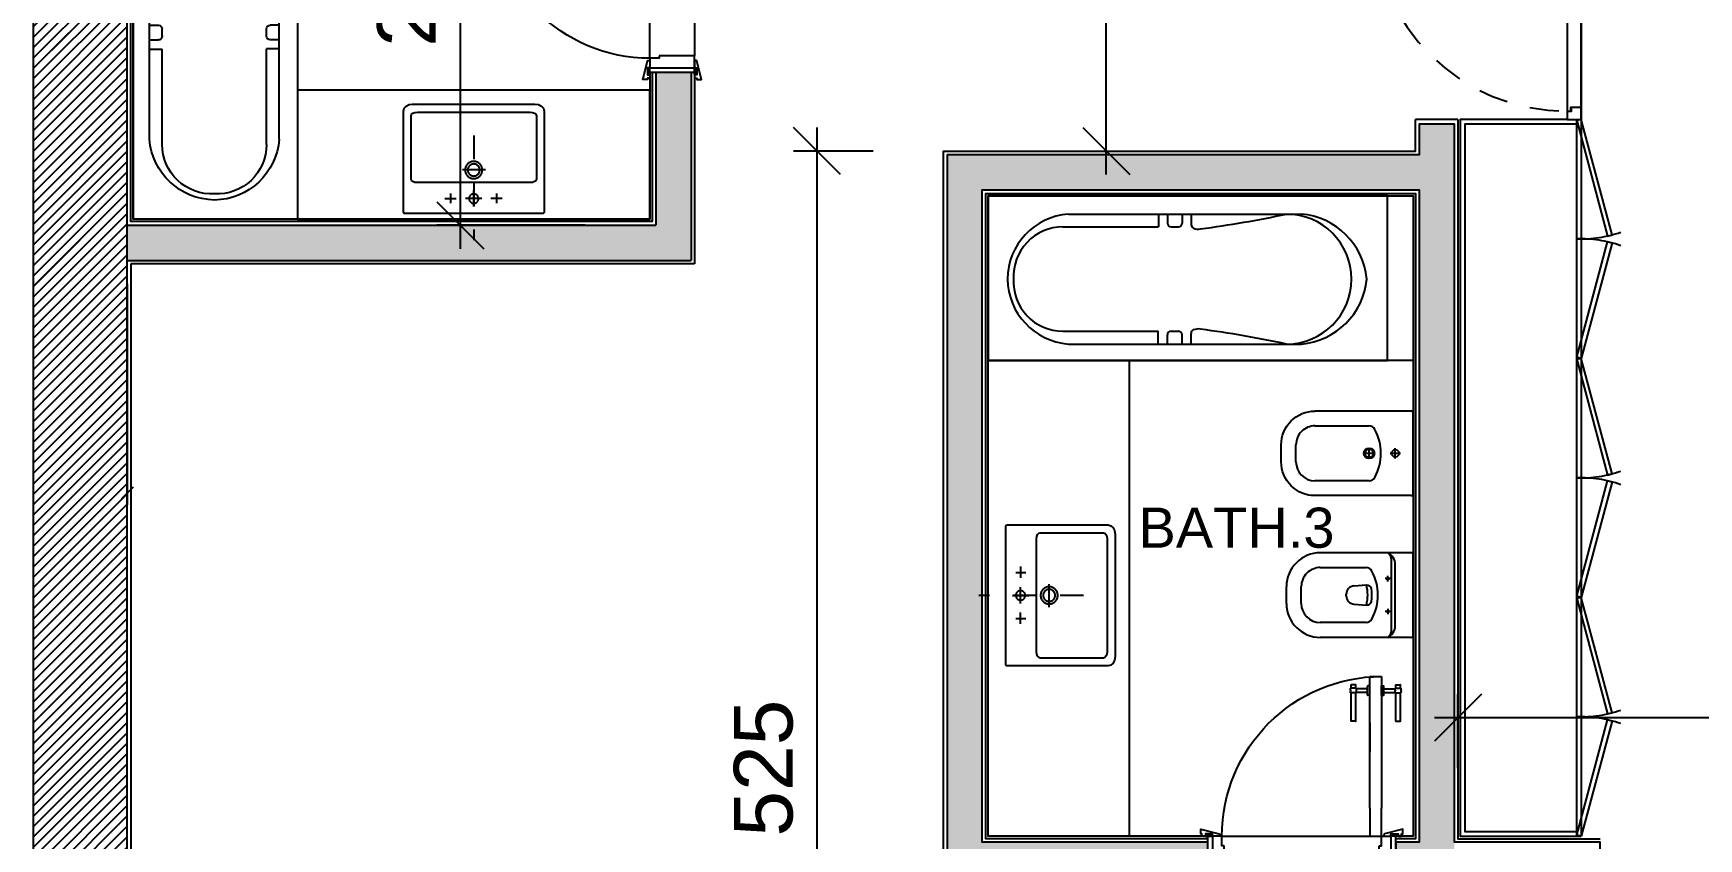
# Model space of a CAD drawing. Extents: x -1.7 to 43, y -165.8 to -101.1.
# Drawn here: x 27.37 to 34.46, y -154.61 to -151.18 of the extents above; entities that cross this region are included whole.
import ezdxf

# ---------------------------------------------------------------- set-up
doc = ezdxf.new("R2010")
doc.units = 0
doc.header["$MEASUREMENT"] = 0
doc.header["$PDMODE"] = 35
doc.header["$PDSIZE"] = 0.3
for name, pattern in [('CENTER', [2, 1.25, -0.25, 0.25, -0.25]), ('DASHDOTX2', [50.8, 25.4, -12.7, 0, -12.7]), ('HIDDEN', [0.375, 0.25, -0.125])]:
    doc.linetypes.add(name, pattern=pattern)
doc.layers.get('0').update_dxf_attribs({"linetype": 'CONTINUOUS'})
doc.layers.get('DEFPOINTS').update_dxf_attribs({"linetype": 'CONTINUOUS'})
for name, color, linetype in [('60%', 7, 'CONTINUOUS'), ('A-ANNO-DIM', 3, 'CONTINUOUS'), ('A-AXIS-SANITARY', 10, 'DASHDOTX2'), ('A-DOORS', 1, 'CONTINUOUS'), ('A-FLOR-PFIX', 61, 'CONTINUOUS'), ('A-HATCH-CONC', 8, 'CONTINUOUS'), ('A-PLASTER', 8, 'CONTINUOUS'), ('A-SANIT', 95, 'CONTINUOUS'), ('A-SECT-TILE', 12, 'CONTINUOUS'), ('A-WALL', 4, 'CONTINUOUS'), ('DA-PLAN-HAT', 21, 'CONTINUOUS'), ('DA-SAN', 4, 'CONTINUOUS'), ('DA-WOOD DOOR', 7, 'CONTINUOUS'), ('PER-TEXT', 7, 'CONTINUOUS'), ('S-2ND-3RD-4-5-6TH$0$A-STR 2-3-4-5-6', 2, 'CONTINUOUS'), ('WOOD PANELING', 1, 'CONTINUOUS')]:
    doc.layers.add(name, color=color, linetype=linetype)
doc.styles.add('A100-STEXT', font='ARIAL.TTF', dxfattribs={"height": 0.25})
doc.styles.add('HANA', font='ARIAL.TTF', dxfattribs={"oblique": 10, "height": 0.25})
doc.dimstyles.new('A100-DIM', dxfattribs={"dimtxt": 0.25, "dimasz": 0.2, "dimexe": 0.1, "dimexo": 0.3, "dimgap": 0.1, "dimtad": 1, "dimlfac": 100, "dimrnd": 0.5, "dimdsep": 46, "dimtxsty": 'A100-STEXT', "dimblk1": 'OBLIQUE', "dimblk2": 'OBLIQUE', "dimsah": 1, "dimcen": -0.05, "dimdle": 0.1, "dimclrd": 15, "dimclre": 15, "dimclrt": 256, "dimadec": 0, "dimazin": 0, "dimtfac": 0.28, "dimtix": 1, "dimtmove": 2, "dimatfit": 3, "dimldrblk": 'OBLIQUE', "dimfxl": 0, "dimtolj": 1, "dimarcsym": 0})

# ---------------------------------------------------------------- blocks, each defined once
blk = doc.blocks.new('_OBLIQUE')
at = {"color": 0, "linetype": 'ByBlock'}
blk.add_line((-0.5, -0.5), (0.5, 0.5), dxfattribs=at)
blk = doc.blocks.new('bathtub')
at = {"layer": 'A-SANIT'}
for p, q in [((-0.7, 0), (-0.7, 1.7)), ((0, 0), (0, 1.7)), ((-0.6305, 1.3586), (-0.6305, 0.3667)), ((-0.5761, 1.3825), (-0.5761, 0.9759)), ((-0.1322, 1.3819), (-0.1322, 0.9753)), ((-0.0778, 1.3586), (-0.0778, 0.3667)), ((-0.6305, 0.9759), (-0.5761, 0.9759)), ((-0.6305, 0.937), (-0.5916, 0.937)), ((-0.0778, 0.9753), (-0.1322, 0.9753)), ((-0.0778, 0.9364), (-0.1167, 0.9364)), ((-0.6305, 0.8747), (-0.5916, 0.8747)), ((-0.5761, 0.9214), (-0.5761, 0.8903)), ((-0.1322, 0.9208), (-0.1322, 0.8897)), ((-0.0778, 0.8742), (-0.1167, 0.8742)), ((-0.6305, 0.8359), (-0.5851, 0.8359)), ((-0.0778, 0.8353), (-0.1232, 0.8353))]:
    blk.add_line(p, q, dxfattribs=at)
blk.add_lwpolyline([(0, 1.7), (-0.7, 1.7), (-0.7, 0), (0, 0)], close=True, dxfattribs=at)
for centre, radius, start, end in [((-0.3498, 1.3363), 0.2816, 90.8902, 175.46456), ((-0.3661, 1.3819), 0.21, 86.74295, 180), ((-0.3573, 1.3377), 0.2803, 4.28295, 89.36219), ((-0.3422, 1.3819), 0.21, 0, 93.25705), ((-0.5916, 0.9214), 0.0156, 0, 90), ((-0.1167, 0.9208), 0.0156, 90, 180), ((-0.5916, 0.8903), 0.0156, 270, 0), ((-0.1167, 0.8897), 0.0156, 180, 270), ((-5.5617, 1.4689), 5.0395, 348.09861, 352.32073), ((-0.5851, 0.8203), 0.0156, 23.36841, 90), ((-0.6191, 0.8056), 0.0526, 349.50998, 23.36841), ((-0.0892, 0.805), 0.0526, 156.63159, 190.49002), ((4.8534, 1.4689), 5.0395, 187.67927, 191.90139), ((-0.1232, 0.8197), 0.0156, 90, 156.63159), ((-0.3542, 0.4296), 0.2764, 180, 0), ((-0.3245, 0.3937), 0.3073, 185.05226, 264.45408), ((-0.3838, 0.3937), 0.3073, 275.54592, 354.94774)]:
    blk.add_arc(centre, radius, start, end, dxfattribs=at)
blk = doc.blocks.new('A$C45807027')
at = {"layer": 'A-DOORS'}
for p, q in [((0, 0.009), (-0.009, -0.019)), ((-0.009, 0.009), (0, -0.019)), ((0.19, 0.009), (0.199, -0.019)), ((0.199, 0.009), (0.19, -0.019)), ((0.68, 0.0005), (0.68, 0.0195)), ((0.6805, 0.02), (0.8, 0.02)), ((0.8, -0.003), (0.8, 0.023)), ((0.8, 0.023), (0.805, 0.023)), ((0.815, 0.023), (0.82, 0.023)), ((0.82, -0.003), (0.82, 0.023)), ((0.82, 0.02), (0.8345, 0.02)), ((0.835, 0.0005), (0.835, 0.0195)), ((0.19, -0.11), (0.19, -0.06)), ((0.19, -0.06), (0.31, -0.06)), ((0.75, -0.06), (0.31, -0.06)), ((0.673, -0.06), (0.55, -0.06)), ((0.6805, 0), (0.8, 0)), ((0.87, -0.06), (0.75, -0.06)), ((0.79, -0.06), (0.79, -0.052)), ((0.79, -0.06), (0.83, -0.06)), ((0.792, -0.05), (0.828, -0.05)), ((0.8, -0.003), (0.8025, -0.003)), ((0.8025, -0.05), (0.8025, -0.003)), ((0.8175, -0.05), (0.8175, -0.003)), ((0.8175, -0.003), (0.82, -0.003)), ((0.82, 0), (0.8345, 0)), ((0.83, -0.06), (0.83, -0.052)), ((0.87, -0.11), (0.87, -0.06)), ((0.31, -0.11), (0.19, -0.11)), ((0.31, -0.11), (0.75, -0.11)), ((0.673, -0.11), (0.55, -0.11)), ((0.75, -0.11), (0.87, -0.11)), ((0.79, -0.11), (0.79, -0.118)), ((0.79, -0.11), (0.83, -0.11)), ((0.792, -0.12), (0.828, -0.12)), ((0.8025, -0.12), (0.8025, -0.167)), ((0.8175, -0.12), (0.8175, -0.167)), ((0.83, -0.11), (0.83, -0.118)), ((0.68, -0.1705), (0.68, -0.1895)), ((0.6805, -0.17), (0.8, -0.17)), ((0.6805, -0.19), (0.8, -0.19)), ((0.8, -0.167), (0.8, -0.193)), ((0.8, -0.167), (0.8025, -0.167)), ((0.8, -0.193), (0.805, -0.193)), ((0.815, -0.193), (0.82, -0.193)), ((0.8175, -0.167), (0.82, -0.167)), ((0.82, -0.167), (0.82, -0.193)), ((0.82, -0.17), (0.8345, -0.17)), ((0.82, -0.19), (0.8345, -0.19)), ((0.835, -0.1705), (0.835, -0.1895)), ((0, -0.809), (-0.009, -0.781)), ((-0.009, -0.809), (0, -0.781)), ((0.19, -0.809), (0.199, -0.781)), ((0.199, -0.809), (0.19, -0.781))]:
    blk.add_line(p, q, dxfattribs=at)
at = {"layer": 'A-DOORS', "color": 8}
for p, q in [((0, -0.07), (0, -0.73)), ((0.19, -0.74), (0.19, -0.06))]:
    blk.add_line(p, q, dxfattribs=at)
at = {"layer": 'A-DOORS'}
for points in [[(0, 0.01), (0, 0.025), (-0.01, 0.025), (-0.01, 0.03), (-0.03, 0.03), (-0.0104, -0.0482, 0.381769), (-0.0084, -0.05), (0, -0.05), (0, -0.02), (-0.01, -0.02), (-0.01, 0.01), (0, 0.01)], [(0.19, 0.01), (0.19, 0.025), (0.2, 0.025), (0.2, 0.03), (0.22, 0.03), (0.2004, -0.0482, -0.381769), (0.1984, -0.05), (0.19, -0.05), (0.19, -0.02), (0.2, -0.02), (0.2, 0.01), (0.19, 0.01)], [(0, -0.81), (0, -0.825), (-0.01, -0.825), (-0.01, -0.83), (-0.03, -0.83), (-0.0104, -0.7518, -0.381769), (-0.0084, -0.75), (0, -0.75), (0, -0.78), (-0.01, -0.78), (-0.01, -0.81), (0, -0.81)], [(0.19, -0.81), (0.19, -0.825), (0.2, -0.825), (0.2, -0.83), (0.22, -0.83), (0.2004, -0.7518, 0.381769), (0.1984, -0.75), (0.19, -0.75), (0.19, -0.78), (0.2, -0.78), (0.2, -0.81), (0.19, -0.81)]]:
    blk.add_lwpolyline(points, format="xyb", dxfattribs=at)
for points in [[(0, 0.009), (0, -0.019), (-0.009, -0.019), (-0.009, 0.009)], [(0.19, 0.009), (0.19, -0.019), (0.199, -0.019), (0.199, 0.009)], [(0, -0.809), (0, -0.781), (-0.009, -0.781), (-0.009, -0.809)], [(0.19, -0.809), (0.19, -0.781), (0.199, -0.781), (0.199, -0.809)]]:
    blk.add_lwpolyline(points, close=True, dxfattribs=at)
for points in [[(0, 0), (0.19, 0), (0.19, -0.02), (0, -0.02), (0, 0)], [(0.19, -0.02), (0, -0.02), (0, -0.07), (0.15, -0.07)], [(0.15, -0.07), (0.15, -0.06), (0.19, -0.06), (0.19, -0.02)], [(0.19, -0.78), (0, -0.78), (0, -0.73), (0.15, -0.73)], [(0.15, -0.73), (0.15, -0.74), (0.19, -0.74), (0.19, -0.78)], [(0, -0.8), (0.19, -0.8), (0.19, -0.78), (0, -0.78), (0, -0.8)]]:
    blk.add_lwpolyline(points, dxfattribs=at)
blk.add_arc((0.1897, -0.0597), 0.6803, 270.02544, 359.97456, dxfattribs=at)
at = {"layer": 'A-DOORS', "extrusion": (0, 0, -1)}
for centre, major_axis, start_param, end_param in [((0.6805, 0.0195), (-0.000354, 0.000354), 5.497787, 7.068583), ((0.6805, 0.0005), (0.000354, 0.000354), 2.356194, 3.926991), ((0.81, 0.0306), (-0.00642, 0.00642), 3.344077, 4.509904), ((0.8345, 0.0195), (0.000354, 0.000354), -0.785398, 0.785398), ((0.8345, 0.0005), (-0.000354, 0.000354), 2.356194, 3.926991), ((0.792, -0.052), (-0.00141, 0.00141), 5.497787, 7.068583), ((0.81, -0.021), (-0.0138, 0.0138), 0.390607, 1.180189), ((0.828, -0.052), (0.00141, 0.00141), -0.785398, 0.785398), ((0.792, -0.118), (-0.00141, 0.00141), 3.926991, 5.497787), ((0.828, -0.118), (-0.00141, 0.00141), 2.356194, 3.926991), ((0.6805, -0.1705), (-0.000354, 0.000354), 5.497787, 7.068583), ((0.6805, -0.1895), (0.000354, 0.000354), 2.356194, 3.926991), ((0.81, -0.149), (-0.0138, 0.0138), 3.5322, 4.321782), ((0.81, -0.2006), (-0.00642, 0.00642), 0.202485, 1.368312), ((0.8345, -0.1705), (0.000354, 0.000354), -0.785398, 0.785398), ((0.8345, -0.1895), (0.000354, 0.000354), 0.785398, 2.356194)]:
    blk.add_ellipse(centre, major_axis=major_axis, ratio=1, start_param=start_param, end_param=end_param, dxfattribs=at)
blk = doc.blocks.new('A$C110900A5')
at = {"layer": 'A-AXIS-SANITARY', "linetype": 'CENTER', "ltscale": 0.1}
blk.add_line((294.5, -331.2), (294.5, 114.1), dxfattribs=at)
blk.add_lwpolyline([(244.7, -184.8), (342.1, -184.8)], dxfattribs=at)
at = {"layer": 'A-FLOR-PFIX'}
for points in [[(594.2, -3.5), (594.2, -4.8), (594.2, -8.4), (594.2, -22.1), (594.2, -43.4), (594.2, -71.1), (594.2, -103.8), (594.2, -140.3), (594.2, -219.7), (594.2, -299), (594.2, -335.6), (594.2, -368.3), (594.2, -395.9), (594.2, -417.3), (594.2, -431), (594.2, -434.6), (594.2, -435.8), (591.1, -447.3), (582.6, -456.6), (570, -462.9), (554.5, -465.2), (553, -465.2), (548.6, -465.2), (541.6, -465.2), (532.1, -465.2), (506.5, -465.2), (473.2, -465.2), (433.9, -465.2), (390, -465.2), (294.5, -465.2), (199, -465.2), (155.1, -465.2), (115.8, -465.2), (82.5, -465.2), (56.9, -465.2), (47.4, -465.2), (40.4, -465.2), (36, -465.2), (34.5, -465.2), (19.1, -462.9), (6.4, -456.6), (-2.1, -447.3), (-5.2, -435.8), (-5.2, -434.6), (-5.2, -431), (-5.2, -417.3), (-5.2, -395.9), (-5.2, -368.3), (-5.2, -335.6), (-5.2, -299), (-5.2, -219.7), (-5.2, -140.3), (-5.2, -103.8), (-5.2, -71.1), (-5.2, -43.4), (-5.2, -22.1), (-5.2, -8.4), (-5.2, -4.8), (-5.2, -3.5), (-1.7, 0), (0, 0), (5, 0), (12.9, 0), (23.8, 0), (37.2, 0), (53, 0), (90.9, 0), (135.7, 0), (185.7, 0), (294.5, 0), (403.3, 0), (453.3, 0), (498.2, 0), (536, 0), (551.8, 0), (565.3, 0), (576.1, 0), (584.1, 0), (589, 0), (590.7, 0), (594.2, -3.5)], [(172.9, -63), (221.3, -63)], [(196.6, -43.2), (196.6, -85)], [(260.6, -63), (329.4, -63)], [(314.7, -63), (314.6, -61), (314.3, -59), (313.8, -57), (313.1, -55.2), (312.3, -53.4), (311.3, -51.7), (310.1, -50.2), (308.8, -48.7), (307.4, -47.4), (305.8, -46.3), (304.1, -45.2), (302.4, -44.4), (300.5, -43.7), (298.6, -43.2), (296.6, -42.9), (294.5, -42.8), (292.4, -42.9), (290.4, -43.2), (288.5, -43.7), (286.6, -44.4), (284.9, -45.2), (283.2, -46.3), (281.6, -47.4), (280.2, -48.7), (278.9, -50.2), (277.7, -51.7), (276.7, -53.4), (275.9, -55.2), (275.2, -57), (274.7, -59), (274.4, -61), (274.3, -63), (274.4, -65.1), (274.7, -67.1), (275.2, -69), (275.9, -70.9), (276.7, -72.7), (277.7, -74.3), (278.9, -75.9), (280.2, -77.3), (281.6, -78.6), (283.2, -79.8), (284.9, -80.8), (286.6, -81.7), (288.5, -82.4), (290.4, -82.9), (292.4, -83.2), (294.5, -83.3), (296.6, -83.2), (298.6, -82.9), (300.5, -82.4), (302.4, -81.7), (304.1, -80.8), (305.8, -79.8), (307.4, -78.6), (308.8, -77.3), (310.1, -75.9), (311.3, -74.3), (312.3, -72.7), (313.1, -70.9), (313.8, -69), (314.3, -67.1), (314.6, -65.1), (314.7, -63), (314.7, -63)], [(294.5, -28.9), (294.5, -97.7)], [(417.2, -63), (368.8, -63)], [(392.5, -43.2), (392.5, -85)], [(561.1, -415.8), (559, -421.8), (553.3, -426.7), (544.9, -430), (534.5, -431.2), (533.1, -431.2), (529.1, -431.2), (522.6, -431.2), (513.9, -431.2), (503, -431.2), (490.2, -431.2), (459.5, -431.2), (423.2, -431.2), (382.6, -431.2), (294.5, -431.2), (206.4, -431.2), (165.9, -431.2), (129.5, -431.2), (98.8, -431.2), (86, -431.2), (75.2, -431.2), (66.4, -431.2), (59.9, -431.2), (55.9, -431.2), (54.5, -431.2), (44.2, -430), (35.7, -426.7), (30, -421.8), (27.9, -415.8), (27.9, -412.8), (27.9, -404.2), (27.9, -390.9), (27.9, -373.7), (27.9, -353.3), (27.9, -330.6), (27.9, -281.1), (27.9, -231.7), (27.9, -209), (27.9, -188.6), (27.9, -171.3), (27.9, -158.1), (27.9, -149.5), (27.9, -146.5), (30, -140.5), (35.7, -135.6), (44.2, -132.3), (54.5, -131.1), (55.9, -131.1), (59.9, -131.1), (66.4, -131.1), (75.2, -131.1), (86, -131.1), (98.8, -131.1), (129.5, -131.1), (165.9, -131.1), (206.4, -131.1), (294.5, -131.1), (382.6, -131.1), (423.2, -131.1), (459.5, -131.1), (490.2, -131.1), (503, -131.1), (513.9, -131.1), (522.6, -131.1), (529.1, -131.1), (533.1, -131.1), (534.5, -131.1), (544.9, -132.3), (553.3, -135.6), (559, -140.5), (561.1, -146.5), (561.1, -149.5), (561.1, -158.1), (561.1, -171.3), (561.1, -188.6), (561.1, -209), (561.1, -231.7), (561.1, -281.1), (561.1, -330.6), (561.1, -353.3), (561.1, -373.7), (561.1, -390.9), (561.1, -404.2), (561.1, -412.8), (561.1, -415.8), (561.1, -415.8)], [(331.2, -184.8), (331, -181), (330.4, -177.4), (329.5, -173.9), (328.3, -170.5), (326.8, -167.3), (324.9, -164.3), (322.8, -161.5), (320.4, -158.9), (317.8, -156.5), (315, -154.4), (312, -152.5), (308.8, -151), (305.4, -149.8), (301.9, -148.9), (298.3, -148.3), (294.5, -148.1), (290.8, -148.3), (287.1, -148.9), (283.6, -149.8), (280.2, -151), (277, -152.5), (274, -154.4), (271.2, -156.5), (268.6, -158.9), (266.2, -161.5), (264.1, -164.3), (262.3, -167.3), (260.7, -170.5), (259.5, -173.9), (258.6, -177.4), (258, -181), (257.8, -184.8), (258, -188.5), (258.6, -192.2), (259.5, -195.7), (260.7, -199.1), (262.3, -202.3), (264.1, -205.3), (266.2, -208.1), (268.6, -210.7), (271.2, -213.1), (274, -215.2), (277, -217), (280.2, -218.6), (283.6, -219.8), (287.1, -220.7), (290.8, -221.3), (294.5, -221.5), (298.3, -221.3), (301.9, -220.7), (305.4, -219.8), (308.8, -218.6), (312, -217), (315, -215.2), (317.8, -213.1), (320.4, -210.7), (322.8, -208.1), (324.9, -205.3), (326.8, -202.3), (328.3, -199.1), (329.5, -195.7), (330.4, -192.2), (331, -188.5), (331.2, -184.8), (331.2, -184.8)], [(320.1, -184.8), (320, -182.2), (319.6, -179.6), (318.9, -177.2), (318.1, -174.8), (317, -172.6), (315.7, -170.5), (314.2, -168.5), (312.6, -166.7), (310.8, -165.1), (308.8, -163.6), (306.7, -162.3), (304.5, -161.2), (302.1, -160.4), (299.7, -159.7), (297.1, -159.3), (294.5, -159.2), (291.9, -159.3), (289.4, -159.7), (286.9, -160.4), (284.5, -161.2), (282.3, -162.3), (280.2, -163.6), (278.2, -165.1), (276.4, -166.7), (274.8, -168.5), (273.3, -170.5), (272, -172.6), (270.9, -174.8), (270.1, -177.2), (269.4, -179.6), (269, -182.2), (268.9, -184.8), (269, -187.4), (269.4, -190), (270.1, -192.4), (270.9, -194.8), (272, -197), (273.3, -199.1), (274.8, -201.1), (276.4, -202.9), (278.2, -204.5), (280.2, -206), (282.3, -207.3), (284.5, -208.4), (286.9, -209.2), (289.4, -209.9), (291.9, -210.2), (294.5, -210.4), (297.1, -210.2), (299.7, -209.9), (302.1, -209.2), (304.5, -208.4), (306.7, -207.3), (308.8, -206), (310.8, -204.5), (312.6, -202.9), (314.2, -201.1), (315.7, -199.1), (317, -197), (318.1, -194.8), (318.9, -192.4), (319.6, -190), (320, -187.4), (320.1, -184.8), (320.1, -184.8)]]:
    blk.add_lwpolyline(points, dxfattribs=at)
blk = doc.blocks.new('A$C30242299')
for p, q in [((9, 360), (418.5, 360)), ((0, 351), (0, 9)), ((188.1, 297), (418.5, 297)), ((499.5, 216), (499.5, 144)), ((54.9, 180), (98.1, 180)), ((76.5, 201.6), (76.5, 158.4)), ((166.5, 180), (209.7, 180)), ((188.1, 201.6), (188.1, 158.4)), ((418.5, 63), (188.1, 63)), ((9, 0), (418.5, 0))]:
    blk.add_line(p, q)
at = {"elevation": 0}
blk.add_lwpolyline([(418.5, 360, -0.414214), (562.5, 216), (562.5, 144, -0.414214), (418.5, 0, -0.414214)], format="xyb", dxfattribs=at)
for centre, radius in [((76.5, 180, 0), 15.8), ((188.1, 180, 0), 22.5), ((188.1, 180, 0), 18)]:
    blk.add_circle(centre, radius)
for centre, radius, start, end in [((9, 351, 0), 9, 90, 180), ((189, 268.3, 0), 28.7, 91.68932, 151.42422), ((418.5, 216, 0), 81, 0, 90), ((353.3, 180, 0), 215.3, 151.70062, 208.29938), ((418.5, 144, 0), 81, 270, 0), ((189, 91.7, 0), 28.7, 208.57578, 268.31068), ((9, 9, 0), 9, 180, 270)]:
    blk.add_arc(centre, radius, start, end)
blk = doc.blocks.new('A$C7C304EB7')
for p, q in [((9, 360), (396, 360)), ((0, 351), (0, 9)), ((76.8, 310.8), (76.8, 49.2)), ((92.6, 328.9), (92.6, 31.1)), ((200.6, 297), (396, 297)), ((96.8, 249.7), (119.8, 249.7)), ((108.3, 238.2), (108.3, 261.3)), ((252.5, 218.8), (198.9, 223.2)), ((477, 216), (477, 144)), ((540, 216), (540, 144)), ((285.5, 182.9), (285.5, 177.1)), ((96.8, 110.2), (119.8, 110.2)), ((108.3, 121.8), (108.3, 98.7)), ((252.5, 141.2), (198.9, 136.8)), ((396, 63), (200.6, 63)), ((9, 0), (396, 0))]:
    blk.add_line(p, q)
at = {"elevation": 0}
for points in [[(198.9, 136.8, -0.395048), (179.6, 152, -0.074647), (179.6, 208, -0.395048), (198.9, 223.2)], [(201, 137, -0.128466), (201, 223)]]:
    blk.add_lwpolyline(points, format="xyb", dxfattribs=at)
for centre in [(108.3, 249.7, 0), (108.3, 110.2, 0)]:
    blk.add_circle(centre, 4.5)
for centre, radius, start, end in [((9, 351, 0), 9, 90, 180), ((131.8, 310.3, 0), 55, 115.29995, 180.54723), ((135.9, 326.5, 0), 43.4, 129.46382, 183.14316), ((396, 216, 0), 144, 0, 90), ((201.4, 268.3, 0), 28.7, 91.68932, 151.42422), ((396, 216, 0), 81, 0, 90), ((365.8, 180, 0), 215.3, 151.70062, 208.29938), ((249.5, 182.9, 0), 36, 0, 85.23636), ((249.5, 177.1, 0), 36, 274.76364, 0), ((396, 144, 0), 81, 270, 0), ((396, 144, 0), 144, 270, 0), ((201.4, 91.7, 0), 28.7, 208.57578, 268.31068), ((9, 9, 0), 9, 180, 270), ((131.8, 49.7, 0), 55, 179.45277, 244.70005), ((135.9, 33.5, 0), 43.4, 176.85684, 230.53618)]:
    blk.add_arc(centre, radius, start, end)
blk = doc.blocks.new('*D222')
at = {"layer": '60%', "color": 15, "lineweight": -2}
for p, q in [((30.7052, -157.0351), (30.7052, -151.5851)), ((30.9434, -151.6851), (30.6052, -151.6851)), ((30.9434, -156.9351), (30.6052, -156.9351))]:
    blk.add_line(p, q, dxfattribs=at)
at = {"layer": 'DEFPOINTS', "color": 0}
for p in [(30.7052, -151.6851), (31.2434, -151.6851), (31.2434, -156.9351)]:
    blk.add_point(p, dxfattribs=at)
at = {"layer": '60%', "color": 15, "lineweight": -2, "xscale": 0.2, "yscale": 0.2, "zscale": 0.2}
for p, rotation in [((30.7052, -151.6851), 90), ((30.7052, -156.9351), 270)]:
    blk.add_blockref('_OBLIQUE', p, dxfattribs=dict(at, rotation=rotation))
at = {"layer": '60%', "insert": (30.4775, -154.3101), "char_height": 0.25, "attachment_point": 5, "rotation": 90, "style": 'A100-STEXT'}
blk.add_mtext('\\A1;525', dxfattribs=at)
blk = doc.blocks.new('*D225')
at = {"layer": '60%', "color": 15, "lineweight": -2}
for p, q in [((33.4334, -154.3101), (33.4334, -153.9952)), ((38.5384, -154.3101), (38.5384, -153.9952)), ((33.3334, -154.0952), (38.6384, -154.0952))]:
    blk.add_line(p, q, dxfattribs=at)
at = {"layer": 'DEFPOINTS', "color": 0}
for p in [(38.5384, -154.0952), (33.4334, -154.6101), (38.5384, -154.6101)]:
    blk.add_point(p, dxfattribs=at)
at = {"layer": '60%', "color": 15, "lineweight": -2, "xscale": 0.2, "yscale": 0.2, "zscale": 0.2, "rotation": 180}
blk.add_blockref('_OBLIQUE', (33.4334, -154.0952), dxfattribs=at)
at = {"layer": '60%', "color": 15, "lineweight": -2, "xscale": 0.2, "yscale": 0.2, "zscale": 0.2}
blk.add_blockref('_OBLIQUE', (38.5384, -154.0952), dxfattribs=at)
at = {"layer": '60%', "insert": (35.9859, -153.8676), "char_height": 0.25, "attachment_point": 5, "style": 'A100-STEXT'}
blk.add_mtext('\\A1;510.5', dxfattribs=at)
blk = doc.blocks.new('*D235')
at = {"layer": '60%', "color": 15, "lineweight": -2}
for p, q in [((31.9364, -151.7851), (31.9364, -149.8151)), ((31.5434, -149.9151), (32.0364, -149.9151)), ((31.5434, -151.6851), (32.0364, -151.6851))]:
    blk.add_line(p, q, dxfattribs=at)
at = {"layer": 'DEFPOINTS', "color": 0}
for p in [(31.2434, -149.9151), (31.9364, -149.9151), (31.2434, -151.6851)]:
    blk.add_point(p, dxfattribs=at)
at = {"layer": '60%', "color": 15, "lineweight": -2, "xscale": 0.2, "yscale": 0.2, "zscale": 0.2}
for p, rotation in [((31.9364, -149.9151), 90), ((31.9364, -151.6851), 270)]:
    blk.add_blockref('_OBLIQUE', p, dxfattribs=dict(at, rotation=rotation))
at = {"layer": '60%', "insert": (31.7109, -150.8001), "char_height": 0.25, "attachment_point": 5, "rotation": 90, "style": 'A100-STEXT'}
blk.add_mtext('\\A1;177', dxfattribs=at)
blk = doc.blocks.new('*D236')
at = {"layer": '60%', "color": 15, "lineweight": -2}
for p, q in [((29.1863, -149.8001), (29.1863, -152.1001)), ((29.7184, -149.9001), (29.0863, -149.9001)), ((29.7184, -152.0001), (29.0863, -152.0001))]:
    blk.add_line(p, q, dxfattribs=at)
at = {"layer": 'DEFPOINTS', "color": 0}
for p in [(30.0184, -149.9001), (29.1863, -152.0001), (30.0184, -152.0001)]:
    blk.add_point(p, dxfattribs=at)
at = {"layer": '60%', "color": 15, "lineweight": -2, "xscale": 0.2, "yscale": 0.2, "zscale": 0.2}
for p, rotation in [((29.1863, -149.9001), 90), ((29.1863, -152.0001), 270)]:
    blk.add_blockref('_OBLIQUE', p, dxfattribs=dict(at, rotation=rotation))
at = {"layer": '60%', "insert": (28.9587, -150.9501), "char_height": 0.25, "attachment_point": 5, "rotation": 90, "style": 'A100-STEXT'}
blk.add_mtext('\\A1;210', dxfattribs=at)

msp = doc.modelspace()

# ---------------------------------------------------------------- hatches: boundary and pattern name
at = {"layer": 'A-HATCH-CONC'}
h = msp.add_hatch(dxfattribs=at)
h.set_pattern_fill('ANSI31', color=256, scale=0.25, style=0)
h.set_pattern_definition([(45, (6e-11, -162.350143), (-0.022097087, 0.022097087), [])])
h.paths.add_polyline_path([(27.76837, -145.70014), (29.36837, -145.70014), (29.36837, -145.65014), (29.66837, -145.65014), (29.66837, -146.05014), (29.91837, -146.05014), (29.91837, -145.70014), (32.69337, -145.70014), (32.69337, -145.20014), (32.44337, -145.20014), (32.44337, -145.30014), (27.76837, -145.30014), (27.76837, -142.19356), (27.36837, -142.19356), (27.36837, -158.78014), (27.76837, -158.78014), (27.76837, -149.50014), (29.61837, -149.50014), (29.91837, -149.50014), (29.91837, -149.25014), (29.91837, -148.85014), (29.66837, -148.85014), (29.66837, -149.25014), (29.36837, -149.25014), (29.36837, -149.20014), (27.76837, -149.20014)])
at = {"layer": 'DA-PLAN-HAT'}
msp.add_hatch(color=256, dxfattribs=at).paths.add_polyline_path([(27.76837, -152.15014), (30.16837, -152.15014), (30.16837, -151.35014), (30.01837, -151.35014), (30.01837, -152.00014), (27.76837, -152.00014)])
h = msp.add_hatch(color=256, dxfattribs=at)
h.paths.add_polyline_path([(31.40837, -157.10014), (31.40837, -157.05014), (32.34337, -157.05014), (32.34337, -158.33014), (32.29337, -158.33014), (32.29337, -157.10014)], flags=16)
h.paths.add_polyline_path([(33.41837, -151.57014), (33.26837, -151.57014), (33.26837, -151.70014), (31.25837, -151.70014), (31.25837, -157.25014), (32.14337, -157.25014), (32.14337, -158.48014), (32.44337, -158.48014), (32.44337, -156.95014), (31.40837, -156.95014), (31.40837, -154.77514), (32.36837, -154.77514), (32.36837, -154.62514), (31.40837, -154.62514), (31.40837, -151.85014), (33.26837, -151.85014), (33.26837, -154.62514), (33.16837, -154.62514), (33.16837, -154.77514), (33.41837, -154.77514)])

# ---------------------------------------------------------------- linework, layer by layer
at = {"layer": 'A-ANNO-DIM', "color": 35}
msp.add_line((27.76837, -152.25014), (27.76837, -153.18949), dxfattribs=at)
at = {"layer": 'A-HATCH-CONC'}
for p, q in [((27.36837, -151.20104), (27.76837, -150.80104)), ((27.36837, -151.24523), (27.76837, -150.84523)), ((27.36837, -151.28943), (27.76837, -150.88943)), ((27.36837, -151.33362), (27.76837, -150.93362)), ((27.36837, -151.37781), (27.76837, -150.97781)), ((27.36837, -151.42201), (27.76837, -151.02201)), ((27.36837, -151.4662), (27.76837, -151.0662)), ((27.36837, -151.5104), (27.76837, -151.1104)), ((27.36837, -151.55459), (27.76837, -151.15459)), ((27.36837, -151.59878), (27.76837, -151.19878)), ((27.36837, -151.64298), (27.76837, -151.24298)), ((27.36837, -151.68717), (27.76837, -151.28717)), ((27.36837, -151.73137), (27.76837, -151.33137)), ((27.36837, -151.77556), (27.76837, -151.37556)), ((27.36837, -151.81976), (27.76837, -151.41976)), ((27.36837, -151.86395), (27.76837, -151.46395)), ((27.36837, -151.90814), (27.76837, -151.50814)), ((27.36837, -151.95234), (27.76837, -151.55234)), ((27.36837, -151.99653), (27.76837, -151.59653)), ((27.36837, -152.04073), (27.76837, -151.64073)), ((27.36837, -152.08492), (27.76837, -151.68492)), ((27.36837, -152.12911), (27.76837, -151.72911)), ((27.36837, -152.17331), (27.76837, -151.77331)), ((27.36837, -152.2175), (27.76837, -151.8175)), ((27.36837, -152.2617), (27.76837, -151.8617)), ((27.36837, -152.30589), (27.76837, -151.90589)), ((27.36837, -152.35009), (27.76837, -151.95009)), ((27.36837, -152.39428), (27.76837, -151.99428)), ((27.36837, -152.43847), (27.76837, -152.03847)), ((27.36837, -152.48267), (27.76837, -152.08267)), ((27.36837, -152.52686), (27.76837, -152.12686)), ((27.36837, -152.57106), (27.76837, -152.17106)), ((27.36837, -152.61525), (27.76837, -152.21525)), ((27.36837, -152.65944), (27.76837, -152.25944)), ((27.36837, -152.70364), (27.76837, -152.30364)), ((27.36837, -152.74783), (27.76837, -152.34783)), ((27.36837, -152.79203), (27.76837, -152.39203)), ((27.36837, -152.83622), (27.76837, -152.43622)), ((27.36837, -152.88042), (27.76837, -152.48042)), ((27.36837, -152.92461), (27.76837, -152.52461)), ((27.36837, -152.9688), (27.76837, -152.5688)), ((27.36837, -153.013), (27.76837, -152.613)), ((27.36837, -153.05719), (27.76837, -152.65719)), ((27.36837, -153.10139), (27.76837, -152.70139)), ((27.36837, -153.14558), (27.76837, -152.74558)), ((27.36837, -153.18977), (27.76837, -152.78977)), ((27.36837, -153.23397), (27.76837, -152.83397)), ((27.36837, -153.27816), (27.76837, -152.87816)), ((27.36837, -153.32236), (27.76837, -152.92236)), ((27.36837, -153.36655), (27.76837, -152.96655)), ((27.36837, -153.41075), (27.76837, -153.01075)), ((27.36837, -153.45494), (27.76837, -153.05494)), ((27.36837, -153.49913), (27.76837, -153.09913)), ((27.36837, -153.54333), (27.76837, -153.14333)), ((27.36837, -153.58752), (27.76837, -153.18752)), ((27.36837, -153.63172), (27.76837, -153.23172)), ((27.36837, -153.67591), (27.76837, -153.27591)), ((27.36837, -153.7201), (27.76837, -153.3201)), ((27.36837, -153.7643), (27.76837, -153.3643)), ((27.36837, -153.80849), (27.76837, -153.40849)), ((27.36837, -153.85269), (27.76837, -153.45269)), ((27.36837, -153.89688), (27.76837, -153.49688)), ((27.36837, -153.94108), (27.76837, -153.54108)), ((27.36837, -153.98527), (27.76837, -153.58527)), ((27.36837, -154.02946), (27.76837, -153.62946)), ((27.36837, -154.07366), (27.76837, -153.67366)), ((27.36837, -154.11785), (27.76837, -153.71785)), ((27.36837, -154.16205), (27.76837, -153.76205)), ((27.36837, -154.20624), (27.76837, -153.80624)), ((27.36837, -154.25043), (27.76837, -153.85043)), ((27.36837, -154.29463), (27.76837, -153.89463)), ((27.36837, -154.33882), (27.76837, -153.93882)), ((27.36837, -154.38302), (27.76837, -153.98302)), ((27.36837, -154.42721), (27.76837, -154.02721)), ((27.36837, -154.47141), (27.76837, -154.07141)), ((27.36837, -154.5156), (27.76837, -154.1156)), ((27.36837, -154.55979), (27.76837, -154.15979)), ((27.36837, -154.60399), (27.76837, -154.20399)), ((27.36837, -154.64818), (27.76837, -154.24818)), ((27.36837, -154.69238), (27.76837, -154.29238)), ((27.36837, -154.73657), (27.76837, -154.33657)), ((27.36837, -154.78076), (27.76837, -154.38076)), ((27.36837, -154.82496), (27.76837, -154.42496)), ((27.36837, -154.86915), (27.76837, -154.46915)), ((27.36837, -154.91335), (27.76837, -154.51335)), ((27.36837, -154.95754), (27.76837, -154.55754)), ((27.36837, -155.00174), (27.76837, -154.60174))]:
    msp.add_line(p, q, dxfattribs=at)
at = {"layer": 'A-PLASTER'}
for p, q in [((30.18337, -151.35014), (30.18337, -152.16514)), ((33.43337, -151.55014), (33.25337, -151.55014)), ((27.78337, -152.16514), (27.78337, -156.93514)), ((30.18337, -152.16514), (27.78337, -152.16514)), ((27.78337, -152.16514), (27.78337, -156.93514))]:
    msp.add_line(p, q, dxfattribs=at)
for points in [[(31.18837, -156.95014), (31.18837, -156.93514), (31.24337, -156.93514), (31.24337, -151.68514), (33.25337, -151.68514), (33.25337, -151.55014)], [(33.43337, -151.55014), (33.43337, -154.61014), (34.03837, -154.61014)]]:
    msp.add_lwpolyline(points, dxfattribs=at)
at = {"layer": 'A-SECT-TILE'}
for points in [[(30.00337, -151.35014), (30.00337, -151.98514), (27.78337, -151.98514), (27.78337, -149.91514), (30.00337, -149.91514), (30.00337, -150.55014)], [(29.99337, -151.35014), (29.99337, -151.97514), (27.79337, -151.97514), (27.79337, -149.92514), (29.99337, -149.92514), (29.99337, -150.55014)], [(32.36837, -154.61014), (31.42337, -154.61014), (31.42337, -151.86514), (33.25337, -151.86514), (33.25337, -154.61014), (33.16837, -154.61014)], [(32.36837, -154.60014), (31.43337, -154.60014), (31.43337, -151.87514), (33.24337, -151.87514), (33.24337, -154.60014), (33.16837, -154.60014)]]:
    msp.add_lwpolyline(points, dxfattribs=at)
at = {"layer": 'A-WALL'}
for p, q in [((30.16837, -151.35014), (30.01837, -151.35014)), ((30.01837, -151.35014), (30.01837, -152.00014)), ((30.16837, -151.35014), (30.16837, -152.15014)), ((27.76837, -152.00014), (30.01837, -152.00014)), ((27.76837, -152.15014), (30.16837, -152.15014))]:
    msp.add_line(p, q, dxfattribs=at)
msp.add_lwpolyline([(31.40837, -154.77514), (32.36837, -154.77514), (32.36837, -154.62514), (31.40837, -154.62514), (31.40837, -151.85014), (33.26837, -151.85014), (33.26837, -154.62514), (33.16837, -154.62514), (33.16837, -154.77514), (34.03837, -154.77514), (34.03837, -154.62514), (33.41837, -154.62514), (33.41837, -151.57014), (33.26837, -151.57014), (33.26837, -151.70014), (31.25837, -151.70014), (31.25837, -157.25014), (32.14337, -157.25014), (32.14337, -158.48014), (32.44337, -158.48014), (32.44337, -156.95014), (31.40837, -156.95014)], close=True, dxfattribs=at)
at = {"layer": 'DA-SAN'}
for points in [[(29.99337, -151.42514), (28.49337, -151.42514), (28.49337, -151.97514), (29.99337, -151.97514)], [(33.13337, -151.87514), (33.24337, -151.87514), (33.24337, -152.57514), (33.13337, -152.57514)], [(32.03337, -154.60014), (31.43337, -154.60014), (31.43337, -152.57514), (32.03337, -152.57514)]]:
    msp.add_lwpolyline(points, close=True, dxfattribs=at)
at = {"layer": 'DA-WOOD DOOR', "color": 1, "linetype": 'HIDDEN', "ltscale": 0.5}
msp.add_arc((33.89847, -150.6869), 0.82824, 181.054222, 270.131406, dxfattribs=at)
at = {"layer": 'S-2ND-3RD-4-5-6TH$0$A-STR 2-3-4-5-6'}
for p, q in [((27.36837, -142.02014), (27.36837, -158.78014)), ((27.76837, -158.78014), (27.76837, -149.50014))]:
    msp.add_line(p, q, dxfattribs=at)
msp.add_lwpolyline([(27.36837, -142.02014), (27.36837, -158.78014), (27.76837, -158.78014), (27.76837, -149.50014)], dxfattribs=at)
at = {"layer": 'WOOD PANELING'}
for p, q in [((33.95837, -149.52514), (33.95837, -154.60014)), ((33.93837, -151.55014), (33.93837, -154.60014)), ((33.95837, -152.05848), (33.93837, -152.05848)), ((33.95837, -152.56681), (33.93837, -152.56681)), ((33.95837, -153.07514), (33.93837, -153.07514)), ((33.95837, -153.58348), (33.93837, -153.58348)), ((33.95837, -154.09181), (33.93837, -154.09181))]:
    msp.add_line(p, q, dxfattribs=at)
for points in [[(33.95837, -151.49814), (33.95837, -150.70214), (33.91137, -150.70214), (33.91137, -150.68714), (33.89837, -150.68714), (33.89837, -151.51514), (33.91337, -151.51514), (33.91337, -151.49814), (33.95837, -151.49814)], [(33.89837, -151.55014), (33.44337, -151.55014), (33.44337, -154.60014), (33.95837, -154.60014)], [(33.93837, -151.57014), (33.46337, -151.57014), (33.46337, -154.58014), (33.93837, -154.58014)]]:
    msp.add_lwpolyline(points, dxfattribs=at)
msp.add_lwpolyline([(33.89837, -151.55014), (33.95837, -151.55014), (33.95837, -151.50014), (33.91537, -151.50014), (33.91537, -151.51714), (33.89837, -151.51714)], close=True, dxfattribs=at)
at = {"layer": 'WOOD PANELING', "color": 8, "linetype": 'HIDDEN', "ltscale": 100}
for points in [[(34.07062, -152.04633), (34.08993, -152.04116), (33.95837, -151.55014), (33.93905, -151.55532)], [(34.07062, -152.07062), (34.08993, -152.0758), (33.95837, -152.56681), (33.93905, -152.56163)], [(34.07062, -153.063), (34.08993, -153.05782), (33.95837, -152.56681), (33.93905, -152.57199)], [(34.07062, -153.08729), (34.08993, -153.09246), (33.95837, -153.58348), (33.93905, -153.5783)], [(34.07062, -154.07967), (34.08993, -154.07449), (33.95837, -153.58348), (33.93905, -153.58865)], [(34.07062, -154.10395), (34.08993, -154.10913), (33.95837, -154.60014), (33.93905, -154.59497)]]:
    msp.add_lwpolyline(points, close=True, dxfattribs=at)
for centre, start, end in [((33.95837, -151.55014), 267.745158, 289.428097), ((33.95837, -152.56681), 70.571903, 92.254842), ((33.95837, -152.56681), 267.745158, 289.428097), ((33.95837, -153.58348), 70.571903, 92.254842), ((33.95837, -153.58348), 267.745158, 289.428097), ((33.95837, -154.60014), 70.571903, 92.254842)]:
    msp.add_arc(centre, 0.50833, start, end, dxfattribs=at)

# ---------------------------------------------------------------- block references
at = {"layer": 'A-ANNO-DIM', "color": 35, "xscale": 0.05, "yscale": 0.05, "zscale": 0.05, "rotation": 180}
msp.add_blockref('_OBLIQUE', (27.76837, -153.13949), dxfattribs=at)
at = {"layer": 'A-DOORS', "xscale": -1}
for p, rotation in [((30.18337, -150.55014), 359.9999999939943), ((33.16837, -154.79014), 269.9999999951277)]:
    msp.add_blockref('A$C45807027', p, dxfattribs=dict(at, rotation=rotation))
at = {"layer": 'A-SANIT', "ltscale": 0.5, "xscale": 0.001000000000203727, "yscale": 0.0009999999999763531, "zscale": 0.001, "rotation": 180}
msp.add_blockref('A$C110900A5', (29.53787, -151.95014), dxfattribs=at)
at = {"layer": 'DA-SAN', "xscale": -1, "rotation": 180.0000000004038}
msp.add_blockref('bathtub', (28.49337, -150.27514), dxfattribs=at)
at = {"layer": 'DA-SAN', "rotation": 89.99999999773321}
msp.add_blockref('bathtub', (33.13337, -151.87514), dxfattribs=at)
at = {"layer": 'DA-SAN', "yscale": 0.0009999999999763531, "zscale": 0.001}
for name, p, xscale, rotation in [('A$C30242299', (33.24337, -152.79086), 0.001000000000203727, 180), ('A$C110900A5', (31.50837, -153.86965), 0.0009999999999763531, 90), ('A$C7C304EB7', (33.24337, -153.39374), 0.001000000000203727, 180)]:
    msp.add_blockref(name, p, dxfattribs=dict(at, xscale=xscale, rotation=rotation))

# ---------------------------------------------------------------- texts
at = {"layer": 'PER-TEXT', "color": 251, "style": 'HANA'}
msp.add_text(' BATH.3', height=0.170625, dxfattribs=at).set_placement((32.00723, -153.37241))

# ---------------------------------------------------------------- dimensions: what is measured, and where the dimension line sits
at = {"layer": '60%'}
for p1, p2, distance, picture, middle in [((30.01837, -149.90014), (30.01837, -152.00014), -0.83207, '*D236', (28.95866, -150.95014)), ((31.24337, -151.68514), (31.24337, -149.91514), -0.69302, '*D235', (31.71087, -150.80014)), ((31.24337, -156.93514), (31.24337, -151.68514), 0.53821, '*D222', (30.47752, -154.31014)), ((33.43337, -154.61014), (38.53837, -154.61014), 0.51492, '*D225', (35.98587, -153.86758))]:
    dim = msp.add_aligned_dim(p1=p1, p2=p2, distance=distance, dimstyle='A100-DIM', dxfattribs=at)
    dim.commit()
    dim.dimension.update_dxf_attribs({"geometry": picture, "text_midpoint": middle})

doc.saveas('drawing.dxf')
